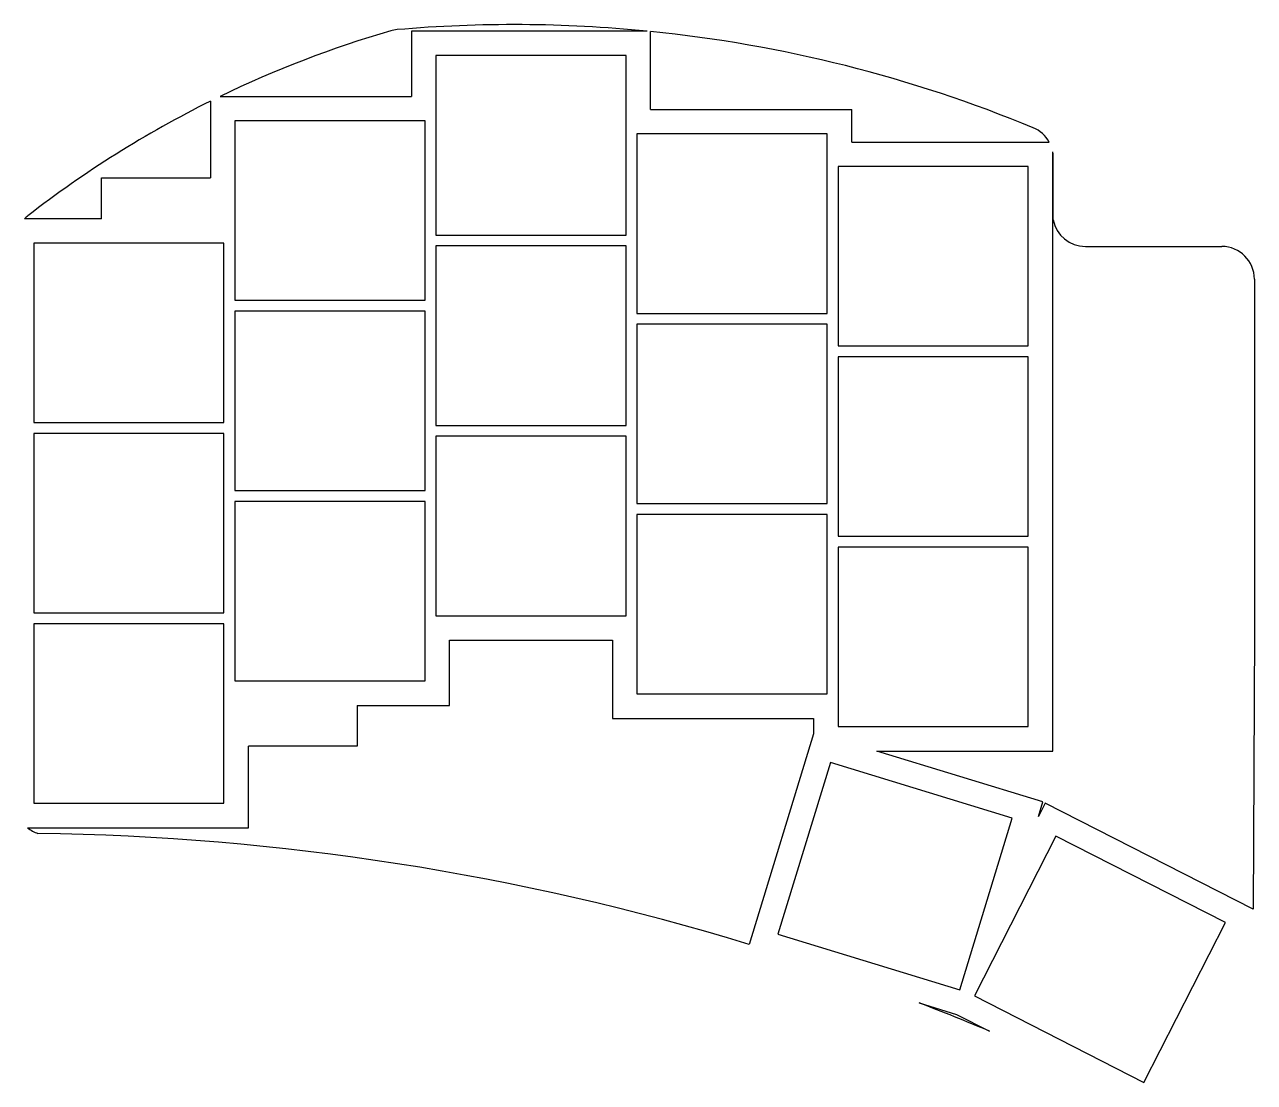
# Model space of a CAD drawing. Header units: millimetres. Extents: x 90 to 204, y -134 to -37.
import ezdxf

# ---------------------------------------------------------------- set-up
doc = ezdxf.new("R2010")
doc.units = ezdxf.units.MM

msp = doc.modelspace()

# ---------------------------------------------------------------- linework, layer by layer
for p, q in [((147.67, -37.25), (126, -37.25)), ((126, -37.25), (126, -43.25)), ((148, -44.45), (148, -37.28)), ((145.75, -39.5), (128.25, -39.5)), ((128.25, -39.5), (128.25, -56)), ((145.75, -56), (145.75, -39.5)), ((107.5, -43.7), (107.5, -50.75)), ((108.41, -43.25), (126, -43.25)), ((148, -44.45), (166.5, -44.45)), ((166.5, -47.45), (166.5, -44.45)), ((127.25, -45.5), (109.75, -45.5)), ((109.75, -45.5), (109.75, -62)), ((127.25, -62), (127.25, -45.5)), ((164.25, -46.7), (146.75, -46.7)), ((146.75, -46.7), (146.75, -63.2)), ((164.25, -63.2), (164.25, -46.7)), ((166.5, -47.45), (184.67, -47.45)), ((185, -103.45), (185, -48.36)), ((182.75, -49.7), (165.25, -49.7)), ((165.25, -49.7), (165.25, -66.2)), ((182.75, -66.2), (182.75, -49.7)), ((185.05, -54.6), (185.05, -48.91)), ((97.5, -50.75), (107.5, -50.75)), ((97.5, -54.5), (97.5, -50.75)), ((97.5, -54.5), (90.41, -54.5)), ((128.25, -56), (145.75, -56)), ((108.75, -56.75), (91.25, -56.75)), ((91.25, -56.75), (91.25, -73.25)), ((108.75, -73.25), (108.75, -56.75)), ((145.75, -57), (128.25, -57)), ((128.25, -57), (128.25, -73.5)), ((145.75, -73.5), (145.75, -57)), ((188, -57.05), (200.55, -57.05)), ((203.55, -60.05), (203.55, -92.39)), ((109.75, -62), (127.25, -62)), ((127.25, -63), (109.75, -63)), ((109.75, -63), (109.75, -79.5)), ((127.25, -79.5), (127.25, -63)), ((146.75, -63.2), (164.25, -63.2)), ((164.25, -64.2), (146.75, -64.2)), ((146.75, -64.2), (146.75, -80.7)), ((164.25, -80.7), (164.25, -64.2)), ((165.25, -66.2), (182.75, -66.2)), ((182.75, -67.2), (165.25, -67.2)), ((165.25, -67.2), (165.25, -83.7)), ((182.75, -83.7), (182.75, -67.2)), ((91.25, -73.25), (108.75, -73.25)), ((128.25, -73.5), (145.75, -73.5)), ((108.75, -74.25), (91.25, -74.25)), ((91.25, -74.25), (91.25, -90.75)), ((108.75, -90.75), (108.75, -74.25)), ((145.75, -74.5), (128.25, -74.5)), ((128.25, -74.5), (128.25, -91)), ((145.75, -91), (145.75, -74.5)), ((109.75, -79.5), (127.25, -79.5)), ((127.25, -80.5), (109.75, -80.5)), ((109.75, -80.5), (109.75, -97)), ((127.25, -97), (127.25, -80.5)), ((146.75, -80.7), (164.25, -80.7)), ((164.25, -81.7), (146.75, -81.7)), ((146.75, -81.7), (146.75, -98.2)), ((164.25, -98.2), (164.25, -81.7)), ((165.25, -83.7), (182.75, -83.7)), ((182.75, -84.7), (165.25, -84.7)), ((165.25, -84.7), (165.25, -101.2)), ((182.75, -101.2), (182.75, -84.7)), ((91.25, -90.75), (108.75, -90.75)), ((128.25, -91), (145.75, -91)), ((108.75, -91.75), (91.25, -91.75)), ((91.25, -91.75), (91.25, -108.25)), ((108.75, -108.25), (108.75, -91.75)), ((203.55, -92.41), (203.44, -117.99)), ((129.5, -99.25), (129.5, -93.25)), ((129.5, -93.25), (144.5, -93.25)), ((144.5, -93.25), (144.5, -100.45)), ((109.75, -97), (127.25, -97)), ((146.75, -98.2), (164.25, -98.2)), ((121, -99.25), (121, -103)), ((121, -99.25), (129.5, -99.25)), ((144.5, -100.45), (163, -100.45)), ((163, -100.45), (163, -101.86)), ((165.25, -101.2), (182.75, -101.2)), ((163, -101.86), (157.08, -121.23)), ((111, -110.5), (111, -103)), ((121, -103), (111, -103)), ((168.8, -103.45), (185, -103.45)), ((184.09, -108.12), (168.8, -103.45)), ((164.54, -104.5), (159.72, -120.28)), ((181.28, -109.62), (164.54, -104.5)), ((91.25, -108.25), (108.75, -108.25)), ((183.68, -109.48), (184.09, -108.12)), ((184.3, -108.24), (183.68, -109.48)), ((203.44, -117.99), (184.3, -108.24)), ((176.46, -125.4), (181.28, -109.62)), ((90.67, -110.5), (111, -110.5)), ((185.29, -111.27), (177.8, -125.97)), ((200.88, -119.21), (185.29, -111.27)), ((193.39, -133.92), (200.88, -119.21)), ((159.72, -120.28), (176.46, -125.4)), ((172.7, -126.6), (176.15, -127.66)), ((177.8, -125.97), (193.39, -133.92)), ((176.15, -127.66), (179.18, -129.2))]:
    msp.add_line(p, q)
for centre, radius, start, end in [((152, -133.25), 100, 106.2038, 115.8419), ((124.93, -40.1), 3, 94.9408, 106.2038), ((135.44, -161.65), 125, 84.3839, 94.9408), ((135.44, -161.65), 125, 67.5388, 84.2327), ((152, -133.25), 100, 116.4233, 127.7985), ((182.05, -48.91), 3, 29.0144, 67.5388), ((182.05, -48.91), 3, 0, 10.4753), ((92.55, -56.6), 3, 127.7985, 135.4813), ((188, -54.05), 3, 190.4753, 270), ((200.55, -60.05), 3, 0, 90), ((200.55, -92.39), 3, 359.7435, 0), ((92.55, -108.16), 3, 231.1761, 252.3128), ((88.5, -346), 235, 73.033, 89.2348), ((88.5, -346), 235, 67.3016, 69.004)]:
    msp.add_arc(centre, radius, start, end)

doc.saveas('drawing.dxf')
